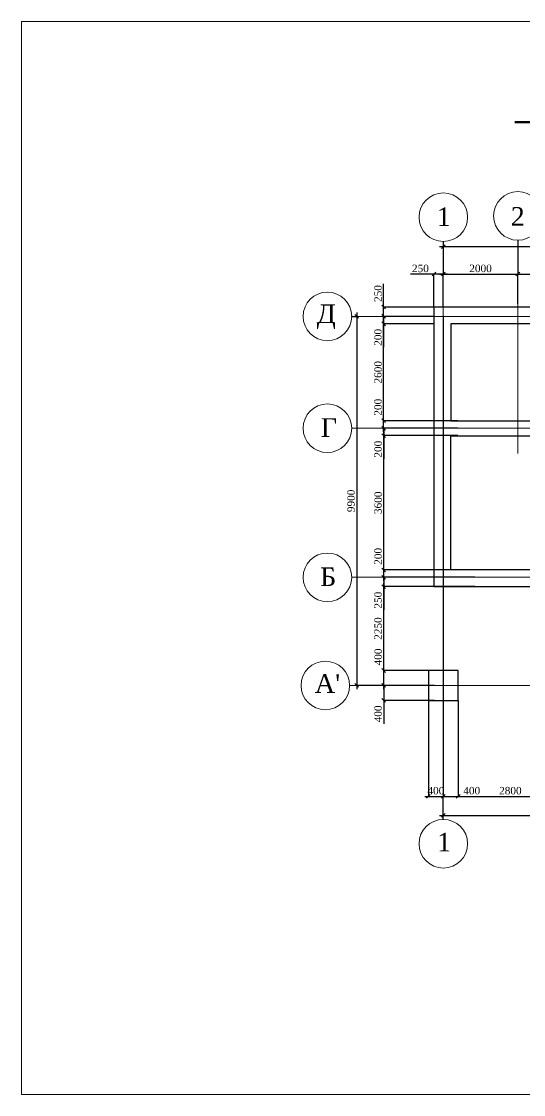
# Model space of a CAD drawing. Extents: x 1526320 to 3332998, y -546296 to 333165.
# Drawn here: x 1843094 to 1856570, y -431270 to -402487 of the extents above; entities that cross this region are included whole.
import ezdxf

# ---------------------------------------------------------------- set-up
doc = ezdxf.new("R2010")
doc.units = 0
doc.header["$LTSCALE"] = 500
doc.header["$MEASUREMENT"] = 0
doc.layers.get('0').update_dxf_attribs({"linetype": 'CONTINUOUS', "lineweight": 0})
doc.layers.add('Для печати', color=250, linetype='CONTINUOUS', lineweight=0)
doc.styles.get("Standard").update_dxf_attribs({"font": 'TIMES.TTF', "height": 150})
doc.dimstyles.new('ISO-25', dxfattribs={"dimtxt": 300, "dimasz": 100, "dimexe": 0, "dimexo": 0, "dimgap": 50, "dimtad": 1, "dimdec": 0, "dimrnd": 10, "dimtxsty": 'Standard', "dimblk": 'OBLIQUE', "dimcen": 100, "dimdle": 100, "dimadec": 0, "dimazin": 0, "dimtfac": 1, "dimtdec": 0, "dimtmove": 0, "dimatfit": 3, "dimldrblk": 'OBLIQUE', "dimfxl": 0, "dimarcsym": 0})

# ---------------------------------------------------------------- blocks, each defined once
blk = doc.blocks.new('_Oblique')
at = {"color": 0, "linetype": 'ByBlock', "lineweight": -2}
blk.add_line((-0.5, -0.5), (0.5, 0.5), dxfattribs=at)
blk = doc.blocks.new('*D812')
at = {"layer": 'Для печати', "color": 0, "linetype": 'Continuous', "lineweight": -2, "ltscale": 0.13}
for p, q in [((1856416, -408355), (1856416, -409264)), ((1856316, -409264), (1860516, -409264)), ((1860416, -414088), (1860416, -409264))]:
    blk.add_line(p, q, dxfattribs=at)
at = {"layer": 'Для печати', "color": 0, "linetype": 'Continuous', "lineweight": -2, "ltscale": 0.13, "xscale": 100, "yscale": 100, "zscale": 100, "rotation": 180}
blk.add_blockref('_Oblique', (1856416, -409264), dxfattribs=at)
at = {"layer": 'Для печати', "color": 0, "linetype": 'Continuous', "lineweight": -2, "ltscale": 0.13, "xscale": 100, "yscale": 100, "zscale": 100}
blk.add_blockref('_Oblique', (1860416, -409264), dxfattribs=at)
at = {"layer": 'Для печати', "color": 0, "linetype": 'Continuous', "lineweight": 9, "ltscale": 0.13, "insert": (1858416, -409112), "char_height": 200, "attachment_point": 5}
blk.add_mtext('4000', dxfattribs=at)
blk = doc.blocks.new('*D813')
at = {"layer": 'Для печати', "color": 0, "linetype": 'Continuous', "lineweight": -2, "ltscale": 0.13}
for p, q in [((1854316, -423783), (1870015, -423783)), ((1854416, -423891), (1854416, -423783)), ((1869915, -423933), (1869915, -423783))]:
    blk.add_line(p, q, dxfattribs=at)
at = {"layer": 'Для печати', "color": 0, "linetype": 'Continuous', "lineweight": -2, "ltscale": 0.13, "xscale": 100, "yscale": 100, "zscale": 100, "rotation": 180}
blk.add_blockref('_Oblique', (1854416, -423783), dxfattribs=at)
at = {"layer": 'Для печати', "color": 0, "linetype": 'Continuous', "lineweight": -2, "ltscale": 0.13, "xscale": 100, "yscale": 100, "zscale": 100}
blk.add_blockref('_Oblique', (1869915, -423783), dxfattribs=at)
at = {"layer": 'Для печати', "color": 0, "linetype": 'Continuous', "lineweight": 9, "ltscale": 0.13, "insert": (1862165, -423632), "char_height": 200, "attachment_point": 5}
blk.add_mtext('15500', dxfattribs=at)
blk = doc.blocks.new('*D814')
at = {"layer": 'Для печати', "color": 0, "linetype": 'Continuous', "lineweight": -2, "ltscale": 0.13}
for p, q in [((1854415, -408390), (1854415, -408525)), ((1854315, -408525), (1870015, -408525)), ((1869915, -410099), (1869915, -408525))]:
    blk.add_line(p, q, dxfattribs=at)
at = {"layer": 'Для печати', "color": 0, "linetype": 'Continuous', "lineweight": -2, "ltscale": 0.13, "xscale": 100, "yscale": 100, "zscale": 100, "rotation": 180}
blk.add_blockref('_Oblique', (1854415, -408525), dxfattribs=at)
at = {"layer": 'Для печати', "color": 0, "linetype": 'Continuous', "lineweight": -2, "ltscale": 0.13, "xscale": 100, "yscale": 100, "zscale": 100}
blk.add_blockref('_Oblique', (1869915, -408525), dxfattribs=at)
at = {"layer": 'Для печати', "color": 0, "linetype": 'Continuous', "lineweight": 9, "ltscale": 0.13, "insert": (1862165, -408374), "char_height": 200, "attachment_point": 5}
blk.add_mtext('15500', dxfattribs=at)
blk = doc.blocks.new('*D815')
at = {"layer": 'Для печати', "color": 0, "linetype": 'Continuous', "lineweight": -2, "ltscale": 0.13}
for p, q in [((1854416, -408390), (1854416, -409264)), ((1854316, -409264), (1856516, -409264)), ((1856416, -410064), (1856416, -409264))]:
    blk.add_line(p, q, dxfattribs=at)
at = {"layer": 'Для печати', "color": 0, "linetype": 'Continuous', "lineweight": -2, "ltscale": 0.13, "xscale": 100, "yscale": 100, "zscale": 100, "rotation": 180}
blk.add_blockref('_Oblique', (1854416, -409264), dxfattribs=at)
at = {"layer": 'Для печати', "color": 0, "linetype": 'Continuous', "lineweight": -2, "ltscale": 0.13, "xscale": 100, "yscale": 100, "zscale": 100}
blk.add_blockref('_Oblique', (1856416, -409264), dxfattribs=at)
at = {"layer": 'Для печати', "color": 0, "linetype": 'Continuous', "lineweight": 9, "ltscale": 0.13, "insert": (1855416, -409112), "char_height": 200, "attachment_point": 5}
blk.add_mtext('2000', dxfattribs=at)
blk = doc.blocks.new('*D816')
at = {"layer": 'Для печати', "color": 0, "linetype": 'Continuous', "lineweight": -2, "ltscale": 0.13}
for p, q in [((1854165, -409264), (1853539, -409264)), ((1854165, -410147), (1854165, -409264)), ((1854516, -409264), (1854165, -409264)), ((1854416, -410147), (1854416, -409264))]:
    blk.add_line(p, q, dxfattribs=at)
at = {"layer": 'Для печати', "color": 0, "linetype": 'Continuous', "lineweight": -2, "ltscale": 0.13, "xscale": 100, "yscale": 100, "zscale": 100, "rotation": 180}
blk.add_blockref('_Oblique', (1854165, -409264), dxfattribs=at)
at = {"layer": 'Для печати', "color": 0, "linetype": 'Continuous', "lineweight": -2, "ltscale": 0.13, "xscale": 100, "yscale": 100, "zscale": 100}
blk.add_blockref('_Oblique', (1854416, -409264), dxfattribs=at)
at = {"layer": 'Для печати', "color": 0, "linetype": 'Continuous', "lineweight": 9, "ltscale": 0.13, "insert": (1853802, -409113), "char_height": 200, "attachment_point": 5}
blk.add_mtext('250', dxfattribs=at)
blk = doc.blocks.new('*D817')
at = {"layer": 'Для печати', "color": 0, "linetype": 'Continuous', "lineweight": -2, "ltscale": 0.13}
for p, q in [((1852815, -410148), (1852815, -409521)), ((1854165, -410148), (1852815, -410148)), ((1852815, -410497), (1852815, -410148)), ((1853656, -410397), (1852815, -410397))]:
    blk.add_line(p, q, dxfattribs=at)
at = {"layer": 'Для печати', "color": 0, "linetype": 'Continuous', "lineweight": -2, "ltscale": 0.13, "xscale": 100, "yscale": 100, "zscale": 100}
for p, rotation in [((1852815, -410148), 90), ((1852815, -410397), 270)]:
    blk.add_blockref('_Oblique', p, dxfattribs=dict(at, rotation=rotation))
at = {"layer": 'Для печати', "color": 0, "linetype": 'Continuous', "lineweight": 9, "ltscale": 0.13, "insert": (1852664, -409784), "char_height": 200, "attachment_point": 5, "rotation": 90}
blk.add_mtext('250', dxfattribs=at)
blk = doc.blocks.new('*D818')
at = {"layer": 'Для печати', "color": 0, "linetype": 'Continuous', "lineweight": -2, "ltscale": 0.13}
for p, q in [((1854166, -410397), (1852815, -410397)), ((1852815, -410397), (1852815, -410697)), ((1854166, -410597), (1852815, -410597)), ((1852815, -410597), (1852815, -411224))]:
    blk.add_line(p, q, dxfattribs=at)
at = {"layer": 'Для печати', "color": 0, "linetype": 'Continuous', "lineweight": -2, "ltscale": 0.13, "xscale": 100, "yscale": 100, "zscale": 100}
for p, rotation in [((1852815, -410397), 90), ((1852815, -410597), 270)]:
    blk.add_blockref('_Oblique', p, dxfattribs=dict(at, rotation=rotation))
at = {"layer": 'Для печати', "color": 0, "linetype": 'Continuous', "lineweight": 9, "ltscale": 0.13, "insert": (1852664, -410960), "char_height": 200, "attachment_point": 5, "rotation": 90}
blk.add_mtext('200', dxfattribs=at)
blk = doc.blocks.new('*D819')
at = {"layer": 'Для печати', "color": 0, "linetype": 'Continuous', "lineweight": -2, "ltscale": 0.13}
for p, q in [((1852815, -413297), (1852815, -410497)), ((1854166, -410597), (1852815, -410597)), ((1854805, -413197), (1852815, -413197))]:
    blk.add_line(p, q, dxfattribs=at)
at = {"layer": 'Для печати', "color": 0, "linetype": 'Continuous', "lineweight": -2, "ltscale": 0.13, "xscale": 100, "yscale": 100, "zscale": 100}
for p, rotation in [((1852815, -410597), 90), ((1852815, -413197), 270)]:
    blk.add_blockref('_Oblique', p, dxfattribs=dict(at, rotation=rotation))
at = {"layer": 'Для печати', "color": 0, "linetype": 'Continuous', "lineweight": 9, "ltscale": 0.13, "insert": (1852664, -411897), "char_height": 200, "attachment_point": 5, "rotation": 90}
blk.add_mtext('2600', dxfattribs=at)
blk = doc.blocks.new('*D820')
at = {"layer": 'Для печати', "color": 0, "linetype": 'Continuous', "lineweight": -2, "ltscale": 0.13}
for p, q in [((1852815, -413197), (1852815, -412571)), ((1854805, -413197), (1852815, -413197)), ((1852815, -413497), (1852815, -413197)), ((1854805, -413397), (1852815, -413397))]:
    blk.add_line(p, q, dxfattribs=at)
at = {"layer": 'Для печати', "color": 0, "linetype": 'Continuous', "lineweight": -2, "ltscale": 0.13, "xscale": 100, "yscale": 100, "zscale": 100}
for p, rotation in [((1852815, -413197), 90), ((1852815, -413397), 270)]:
    blk.add_blockref('_Oblique', p, dxfattribs=dict(at, rotation=rotation))
at = {"layer": 'Для печати', "color": 0, "linetype": 'Continuous', "lineweight": 9, "ltscale": 0.13, "insert": (1852664, -412834), "char_height": 200, "attachment_point": 5, "rotation": 90}
blk.add_mtext('200', dxfattribs=at)
blk = doc.blocks.new('*D821')
at = {"layer": 'Для печати', "color": 0, "linetype": 'Continuous', "lineweight": -2, "ltscale": 0.13}
for p, q in [((1853667, -413397), (1852818, -413397)), ((1852818, -413397), (1852818, -413697)), ((1854805, -413597), (1852818, -413597)), ((1852818, -413597), (1852818, -414223))]:
    blk.add_line(p, q, dxfattribs=at)
at = {"layer": 'Для печати', "color": 0, "linetype": 'Continuous', "lineweight": -2, "ltscale": 0.13, "xscale": 100, "yscale": 100, "zscale": 100}
for p, rotation in [((1852818, -413397), 90), ((1852818, -413597), 270)]:
    blk.add_blockref('_Oblique', p, dxfattribs=dict(at, rotation=rotation))
at = {"layer": 'Для печати', "color": 0, "linetype": 'Continuous', "lineweight": 9, "ltscale": 0.13, "insert": (1852666, -413960), "char_height": 200, "attachment_point": 5, "rotation": 90}
blk.add_mtext('200', dxfattribs=at)
blk = doc.blocks.new('*D822')
at = {"layer": 'Для печати', "color": 0, "linetype": 'Continuous', "lineweight": -2, "ltscale": 0.13}
for p, q in [((1852818, -417298), (1852818, -413497)), ((1854805, -413597), (1852818, -413597)), ((1854873, -417198), (1852818, -417198))]:
    blk.add_line(p, q, dxfattribs=at)
at = {"layer": 'Для печати', "color": 0, "linetype": 'Continuous', "lineweight": -2, "ltscale": 0.13, "xscale": 100, "yscale": 100, "zscale": 100}
for p, rotation in [((1852818, -413597), 90), ((1852818, -417198), 270)]:
    blk.add_blockref('_Oblique', p, dxfattribs=dict(at, rotation=rotation))
at = {"layer": 'Для печати', "color": 0, "linetype": 'Continuous', "lineweight": 9, "ltscale": 0.13, "insert": (1852666, -415398), "char_height": 200, "attachment_point": 5, "rotation": 90}
blk.add_mtext('3600', dxfattribs=at)
blk = doc.blocks.new('*D823')
at = {"layer": 'Для печати', "color": 0, "linetype": 'Continuous', "lineweight": -2, "ltscale": 0.13}
for p, q in [((1852818, -417198), (1852818, -416572)), ((1854873, -417198), (1852818, -417198)), ((1852818, -417496), (1852818, -417198)), ((1854873, -417396), (1852818, -417396))]:
    blk.add_line(p, q, dxfattribs=at)
at = {"layer": 'Для печати', "color": 0, "linetype": 'Continuous', "lineweight": -2, "ltscale": 0.13, "xscale": 100, "yscale": 100, "zscale": 100}
for p, rotation in [((1852818, -417198), 90), ((1852818, -417396), 270)]:
    blk.add_blockref('_Oblique', p, dxfattribs=dict(at, rotation=rotation))
at = {"layer": 'Для печати', "color": 0, "linetype": 'Continuous', "lineweight": 9, "ltscale": 0.13, "insert": (1852666, -416835), "char_height": 200, "attachment_point": 5, "rotation": 90}
blk.add_mtext('200', dxfattribs=at)
blk = doc.blocks.new('*D824')
at = {"layer": 'Для печати', "color": 0, "linetype": 'Continuous', "lineweight": -2, "ltscale": 0.13}
for p, q in [((1855260, -417397), (1852818, -417397)), ((1852818, -417397), (1852818, -417747)), ((1855260, -417647), (1852818, -417647)), ((1852818, -417647), (1852818, -418273))]:
    blk.add_line(p, q, dxfattribs=at)
at = {"layer": 'Для печати', "color": 0, "linetype": 'Continuous', "lineweight": -2, "ltscale": 0.13, "xscale": 100, "yscale": 100, "zscale": 100}
for p, rotation in [((1852818, -417397), 90), ((1852818, -417647), 270)]:
    blk.add_blockref('_Oblique', p, dxfattribs=dict(at, rotation=rotation))
at = {"layer": 'Для печати', "color": 0, "linetype": 'Continuous', "lineweight": 9, "ltscale": 0.13, "insert": (1852666, -418010), "char_height": 200, "attachment_point": 5, "rotation": 90}
blk.add_mtext('250', dxfattribs=at)
blk = doc.blocks.new('*D825')
at = {"layer": 'Для печати', "color": 0, "linetype": 'Continuous', "lineweight": -2, "ltscale": 0.13}
for p, q in [((1852818, -419997), (1852818, -417547)), ((1855260, -417647), (1852818, -417647)), ((1854178, -419897), (1852818, -419897))]:
    blk.add_line(p, q, dxfattribs=at)
at = {"layer": 'Для печати', "color": 0, "linetype": 'Continuous', "lineweight": -2, "ltscale": 0.13, "xscale": 100, "yscale": 100, "zscale": 100}
for p, rotation in [((1852818, -417647), 90), ((1852818, -419897), 270)]:
    blk.add_blockref('_Oblique', p, dxfattribs=dict(at, rotation=rotation))
at = {"layer": 'Для печати', "color": 0, "linetype": 'Continuous', "lineweight": 9, "ltscale": 0.13, "insert": (1852666, -418772), "char_height": 200, "attachment_point": 5, "rotation": 90}
blk.add_mtext('2250', dxfattribs=at)
blk = doc.blocks.new('*D826')
at = {"layer": 'Для печати', "color": 0, "linetype": 'Continuous', "lineweight": -2, "ltscale": 0.13}
for p, q in [((1852818, -419897), (1852818, -419269)), ((1854178, -419897), (1852818, -419897)), ((1852818, -420397), (1852818, -419897)), ((1854179, -420297), (1852818, -420297))]:
    blk.add_line(p, q, dxfattribs=at)
at = {"layer": 'Для печати', "color": 0, "linetype": 'Continuous', "lineweight": -2, "ltscale": 0.13, "xscale": 100, "yscale": 100, "zscale": 100}
for p, rotation in [((1852818, -419897), 90), ((1852818, -420297), 270)]:
    blk.add_blockref('_Oblique', p, dxfattribs=dict(at, rotation=rotation))
at = {"layer": 'Для печати', "color": 0, "linetype": 'Continuous', "lineweight": 9, "ltscale": 0.13, "insert": (1852666, -419533), "char_height": 200, "attachment_point": 5, "rotation": 90}
blk.add_mtext('400', dxfattribs=at)
blk = doc.blocks.new('*D827')
at = {"layer": 'Для печати', "color": 0, "linetype": 'Continuous', "lineweight": -2, "ltscale": 0.13}
for p, q in [((1854178, -420297), (1852817, -420297)), ((1852817, -420297), (1852817, -420797)), ((1854179, -420697), (1852817, -420697)), ((1852817, -420697), (1852817, -421324))]:
    blk.add_line(p, q, dxfattribs=at)
at = {"layer": 'Для печати', "color": 0, "linetype": 'Continuous', "lineweight": -2, "ltscale": 0.13, "xscale": 100, "yscale": 100, "zscale": 100}
for p, rotation in [((1852817, -420297), 90), ((1852817, -420697), 270)]:
    blk.add_blockref('_Oblique', p, dxfattribs=dict(at, rotation=rotation))
at = {"layer": 'Для печати', "color": 0, "linetype": 'Continuous', "lineweight": 9, "ltscale": 0.13, "insert": (1852666, -421060), "char_height": 200, "attachment_point": 5, "rotation": 90}
blk.add_mtext('400', dxfattribs=at)
blk = doc.blocks.new('*D829')
at = {"layer": 'Для печати', "color": 0, "linetype": 'Continuous', "lineweight": -2, "ltscale": 0.13}
for p, q in [((1854815, -420697), (1854815, -423272)), ((1857616, -420697), (1857616, -423272)), ((1854715, -423272), (1857716, -423272))]:
    blk.add_line(p, q, dxfattribs=at)
at = {"layer": 'Для печати', "color": 0, "linetype": 'Continuous', "lineweight": -2, "ltscale": 0.13, "xscale": 100, "yscale": 100, "zscale": 100, "rotation": 180}
blk.add_blockref('_Oblique', (1854815, -423272), dxfattribs=at)
at = {"layer": 'Для печати', "color": 0, "linetype": 'Continuous', "lineweight": -2, "ltscale": 0.13, "xscale": 100, "yscale": 100, "zscale": 100}
blk.add_blockref('_Oblique', (1857616, -423272), dxfattribs=at)
at = {"layer": 'Для печати', "color": 0, "linetype": 'Continuous', "lineweight": 9, "ltscale": 0.13, "insert": (1856216, -423120), "char_height": 200, "attachment_point": 5}
blk.add_mtext('2800', dxfattribs=at)
blk = doc.blocks.new('*D830')
at = {"layer": 'Для печати', "color": 0, "linetype": 'Continuous', "lineweight": -2, "ltscale": 0.13}
for p, q in [((1854815, -420697), (1854815, -423272)), ((1854316, -423272), (1854815, -423272)), ((1854416, -423891), (1854416, -423272)), ((1854815, -423272), (1855443, -423272))]:
    blk.add_line(p, q, dxfattribs=at)
at = {"layer": 'Для печати', "color": 0, "linetype": 'Continuous', "lineweight": -2, "ltscale": 0.13, "xscale": 100, "yscale": 100, "zscale": 100, "rotation": 180}
blk.add_blockref('_Oblique', (1854416, -423272), dxfattribs=at)
at = {"layer": 'Для печати', "color": 0, "linetype": 'Continuous', "lineweight": -2, "ltscale": 0.13, "xscale": 100, "yscale": 100, "zscale": 100}
blk.add_blockref('_Oblique', (1854815, -423272), dxfattribs=at)
at = {"layer": 'Для печати', "color": 0, "linetype": 'Continuous', "lineweight": 9, "ltscale": 0.13, "insert": (1855179, -423120), "char_height": 200, "attachment_point": 5}
blk.add_mtext('400', dxfattribs=at)
blk = doc.blocks.new('*D831')
at = {"layer": 'Для печати', "color": 0, "linetype": 'Continuous', "lineweight": -2, "ltscale": 0.13}
for p, q in [((1854416, -410381), (1854416, -423272)), ((1854016, -420697), (1854016, -423272)), ((1853916, -423272), (1854516, -423272))]:
    blk.add_line(p, q, dxfattribs=at)
at = {"layer": 'Для печати', "color": 0, "linetype": 'Continuous', "lineweight": -2, "ltscale": 0.13, "xscale": 100, "yscale": 100, "zscale": 100, "rotation": 180}
blk.add_blockref('_Oblique', (1854016, -423272), dxfattribs=at)
at = {"layer": 'Для печати', "color": 0, "linetype": 'Continuous', "lineweight": -2, "ltscale": 0.13, "xscale": 100, "yscale": 100, "zscale": 100}
blk.add_blockref('_Oblique', (1854416, -423272), dxfattribs=at)
at = {"layer": 'Для печати', "color": 0, "linetype": 'Continuous', "lineweight": 9, "ltscale": 0.13, "insert": (1854216, -423120), "char_height": 200, "attachment_point": 5}
blk.add_mtext('400', dxfattribs=at)
blk = doc.blocks.new('*D832')
at = {"layer": 'Для печати', "color": 0, "linetype": 'Continuous', "lineweight": -2, "ltscale": 0.13}
for p, q in [((1851958, -410397), (1852093, -410397)), ((1852093, -410297), (1852093, -420397)), ((1853584, -420297), (1852093, -420297))]:
    blk.add_line(p, q, dxfattribs=at)
at = {"layer": 'Для печати', "color": 0, "linetype": 'Continuous', "lineweight": -2, "ltscale": 0.13, "xscale": 100, "yscale": 100, "zscale": 100}
for p, rotation in [((1852093, -410397), 90), ((1852093, -420297), 270)]:
    blk.add_blockref('_Oblique', p, dxfattribs=dict(at, rotation=rotation))
at = {"layer": 'Для печати', "color": 0, "linetype": 'Continuous', "lineweight": 9, "ltscale": 0.13, "insert": (1851941, -415347), "char_height": 200, "attachment_point": 5, "rotation": 90}
blk.add_mtext('9900', dxfattribs=at)

msp = doc.modelspace()

# ---------------------------------------------------------------- linework, layer by layer
at = {"layer": 'Для печати', "color": 250, "linetype": 'Continuous', "lineweight": 50, "ltscale": 0.13}
msp.add_line((1869647.9, -405191.6), (1856332.2, -405191.6), dxfattribs=at)
at = {"layer": 'Для печати', "color": 250, "linetype": 'Continuous', "lineweight": 9}
for p, q in [((1854415.3, -410099), (1854415.3, -408390.2)), ((1854415.6, -423038.5), (1854415.6, -408389.9)), ((1856415.6, -414074.7), (1856415.6, -408355)), ((1872306.2, -410397.1), (1851942.3, -410397.1)), ((1866864.6, -413397), (1851958.1, -413397)), ((1870794.2, -417396.6), (1851958.1, -417396.6)), ((1870474.5, -420296.7), (1851902.2, -420296.7)), ((1854415.6, -422182.4), (1854415.6, -423891.2))]:
    msp.add_line(p, q, dxfattribs=at)
at = {"layer": 'Для печати', "color": 250, "linetype": 'Continuous', "lineweight": 0, "ltscale": 0.13}
msp.add_lwpolyline([(1883196.5, -431270.2), (1843093.9, -431270.2), (1843093.9, -402487.1), (1883196.5, -402487.1)], close=True, dxfattribs=at)
at = {"layer": 'Для печати', "color": 250, "linetype": 'Continuous', "lineweight": 30, "ltscale": 0.13}
for points in [[(1854314.9, -410147.3), (1854165.1, -410147.3), (1854165.1, -417646.8), (1861165.4, -417646.8), (1861165.4, -421146.7), (1868665.2, -421146.7), (1868665.2, -414646.5), (1870165.3, -414646.5), (1870165.3, -410146.9), (1854314.9, -410147.3)], [(1854665.1, -410597.5), (1854615.8, -410597.5), (1854615.8, -413197.1), (1866515.6, -413197.1), (1866515.6, -414197.6), (1869715.2, -414197.6), (1869715.2, -410597.5), (1854615.8, -410597.5)], [(1854614.7, -413598.6), (1866315.2, -413598.6), (1866315.2, -414598.7), (1868215.3, -414598.7), (1868215.3, -417198.3), (1854614.9, -417198.3), (1854614.6, -413598.5)]]:
    msp.add_lwpolyline(points, dxfattribs=at)
msp.add_lwpolyline([(1854815.5, -419896.8), (1854015.7, -419896.8), (1854015.7, -420696.5), (1854815.5, -420696.5)], close=True, dxfattribs=at)
at = {"layer": 'Для печати', "color": 250, "linetype": 'Continuous', "lineweight": 9}
for centre in [(1854416, -407737.5), (1856416.3, -407702.3), (1851305.5, -410397.9), (1851305.5, -413398.2), (1851305.5, -417397.7), (1851249.6, -420297.8)]:
    msp.add_circle(centre, 651.5, dxfattribs=at)
at = {"layer": 'Для печати', "color": 250, "linetype": 'Continuous', "lineweight": 0}
msp.add_circle((1854416.3, -424543.9), 651.5, dxfattribs=at)

# ---------------------------------------------------------------- texts
at = {"layer": 'Для печати', "color": 250, "linetype": 'Continuous', "lineweight": 9}
for s, p in [('1', (1854239.2, -407974.1)), ('2', (1856224, -407966.6)), ('Д', (1851015.7, -410577.7)), ('Г', (1851126.5, -413630.3)), ('Б', (1851108.4, -417633.3)), ("А'", (1850967.2, -420496.1))]:
    msp.add_text(s, height=500, dxfattribs=at).set_placement(p)
at = {"layer": 'Для печати', "color": 250, "linetype": 'Continuous', "lineweight": 0}
msp.add_text('1', height=500, dxfattribs=at).set_placement((1854249.9, -424748.1))

# ---------------------------------------------------------------- dimensions: what is measured, and where the dimension line sits
at = {"layer": 'Для печати', "color": 250, "linetype": 'Continuous', "lineweight": 9}
dim = msp.add_linear_dim(base=(1869914.7, -408525.3), p1=(1854415.3, -408390.1), p2=(1869914.7, -410099), dimstyle='ISO-25', dxfattribs=at)
dim.commit()
dim.dimension.update_dxf_attribs({"geometry": '*D814', "text_midpoint": (1862165, -408373.6)})
at = {"layer": 'Для печати', "color": 250, "linetype": 'Continuous', "lineweight": 9, "ltscale": 0.13}
for base, p1, p2, picture, middle in [((1856415.5, -409264.1), (1854415.6, -408389.9), (1856415.5, -410063.8), '*D815', (1855415.6, -409112.4)), ((1860415.6, -409264.1), (1856415.6, -408355), (1860415.6, -414087.8), '*D812', (1858415.6, -409112.4)), ((1854165.3, -409264.5), (1854415.7, -410147.2), (1854165.3, -410147.2), '*D816', (1853802.2, -409112.7)), ((1854815.5, -423271.7), (1854415.6, -423891.2), (1854815.5, -420696.5), '*D830', (1855179.4, -423120)), ((1857615.7, -423271.7), (1854815.5, -420696.5), (1857615.7, -420696.5), '*D829', (1856215.6, -423120)), ((1869914.7, -423783.5), (1854415.6, -423891.2), (1869914.7, -423932.8), '*D813', (1862165.1, -423631.7))]:
    dim = msp.add_linear_dim(base=base, p1=p1, p2=p2, dimstyle='ISO-25', dxfattribs=at)
    dim.commit()
    dim.dimension.update_dxf_attribs({"geometry": picture, "text_midpoint": middle})
for base, p1, p2, picture, middle in [((1852815.3, -410147.5), (1853656.1, -410397.2), (1854165.1, -410147.5), '*D817', (1852663.5, -409784.5)), ((1852815.3, -410597.4), (1854805.3, -413196.7), (1854165.6, -410597.4), '*D819', (1852663.5, -411897.1)), ((1852815.3, -413196.7), (1854805.3, -413396.9), (1854805.3, -413196.7), '*D820', (1852663.5, -412833.6)), ((1852817.8, -413597), (1854873.3, -417198.1), (1854805.3, -413597), '*D822', (1852666.1, -415397.6)), ((1852817.8, -417198.1), (1854873.3, -417396.4), (1854873.3, -417198.1), '*D823', (1852666.1, -416835)), ((1852817.6, -417647), (1854178, -419896.8), (1855259.7, -417647), '*D825', (1852665.9, -418771.9)), ((1852817.6, -419896.8), (1854178.8, -420296.6), (1854178, -419896.8), '*D826', (1852665.9, -419532.8))]:
    dim = msp.add_linear_dim(base=base, p1=p1, p2=p2, angle=270, dimstyle='ISO-25', dxfattribs=at)
    dim.commit()
    dim.dimension.update_dxf_attribs({"geometry": picture, "text_midpoint": middle})
at = {"layer": 'Для печати', "color": 250, "linetype": 'Continuous', "lineweight": 9}
dim = msp.add_linear_dim(base=(1852093.3, -420296.7), p1=(1851958.1, -410397.1), p2=(1853584.1, -420296.7), angle=270, dimstyle='ISO-25', dxfattribs=at)
dim.commit()
dim.dimension.update_dxf_attribs({"geometry": '*D832', "text_midpoint": (1851941.3, -415346.9)})
at = {"layer": 'Для печати', "color": 250, "linetype": 'Continuous', "lineweight": 9, "ltscale": 0.13}
for base, p1, p2, picture, middle in [((1852815.3, -410397.4), (1854165.6, -410597.4), (1854165.6, -410397.4), '*D818', (1852815.3, -410960.5)), ((1852818.1, -413397), (1854805.3, -413597), (1853667, -413397), '*D821', (1852818.1, -413960.1)), ((1852817.8, -417396.6), (1855259.7, -417647), (1855259.7, -417396.6), '*D824', (1852817.8, -418010)), ((1852817.5, -420296.7), (1854178.8, -420696.5), (1854178, -420296.7), '*D827', (1852817.5, -421060.5))]:
    dim = msp.add_linear_dim(base=base, p1=p1, p2=p2, angle=270, dimstyle='ISO-25', dxfattribs=at)
    dim.commit()
    dim.dimension.update_dxf_attribs({"geometry": picture, "text_midpoint": middle, "dimtype": 160})
dim = msp.add_linear_dim(base=(1854415.6, -423271.8), p1=(1854015.7, -420696.5), p2=(1854415.6, -410381.4), dimstyle='ISO-25', dxfattribs=at)
dim.commit()
dim.dimension.update_dxf_attribs({"geometry": '*D831', "text_midpoint": (1854215.7, -423271.8), "dimtype": 160})

doc.saveas('drawing.dxf')
